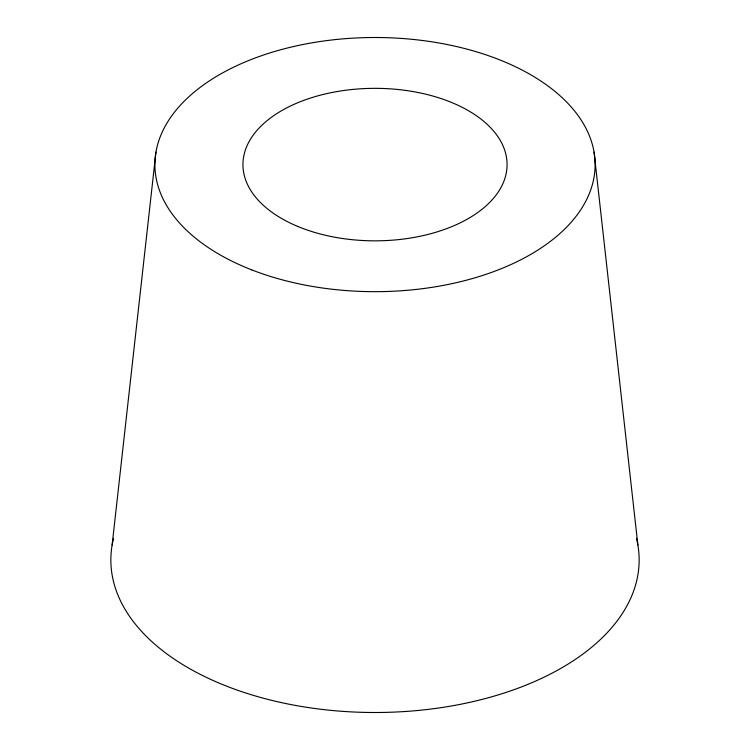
<?xml version="1.0" encoding="UTF-8"?>
<svg xmlns="http://www.w3.org/2000/svg" width="750" height="750" viewBox="0 0 750 750"><rect width="100%" height="100%" fill="white"/><g stroke="black" fill="none" stroke-linecap="round" stroke-linejoin="round"><path stroke-width="1.12" d="M112.125 545.044L155.934 152.128M594.066 152.128L637.875 545.044M636.459 538.294A264.15 152.503 0 0 1 375 712.5A264.15 152.503 0 0 1 113.541 538.294M251.616 269.831A220.125 127.088 0 0 0 594.562 173.653A220.125 127.088 0 0 0 278.822 50.278A220.125 127.088 0 0 0 251.616 269.831M297.506 226.331A132.075 76.256 0 0 0 506.372 172.463A132.075 76.256 0 0 0 321.131 94.969A132.075 76.256 0 0 0 297.506 226.331"/></g></svg>
